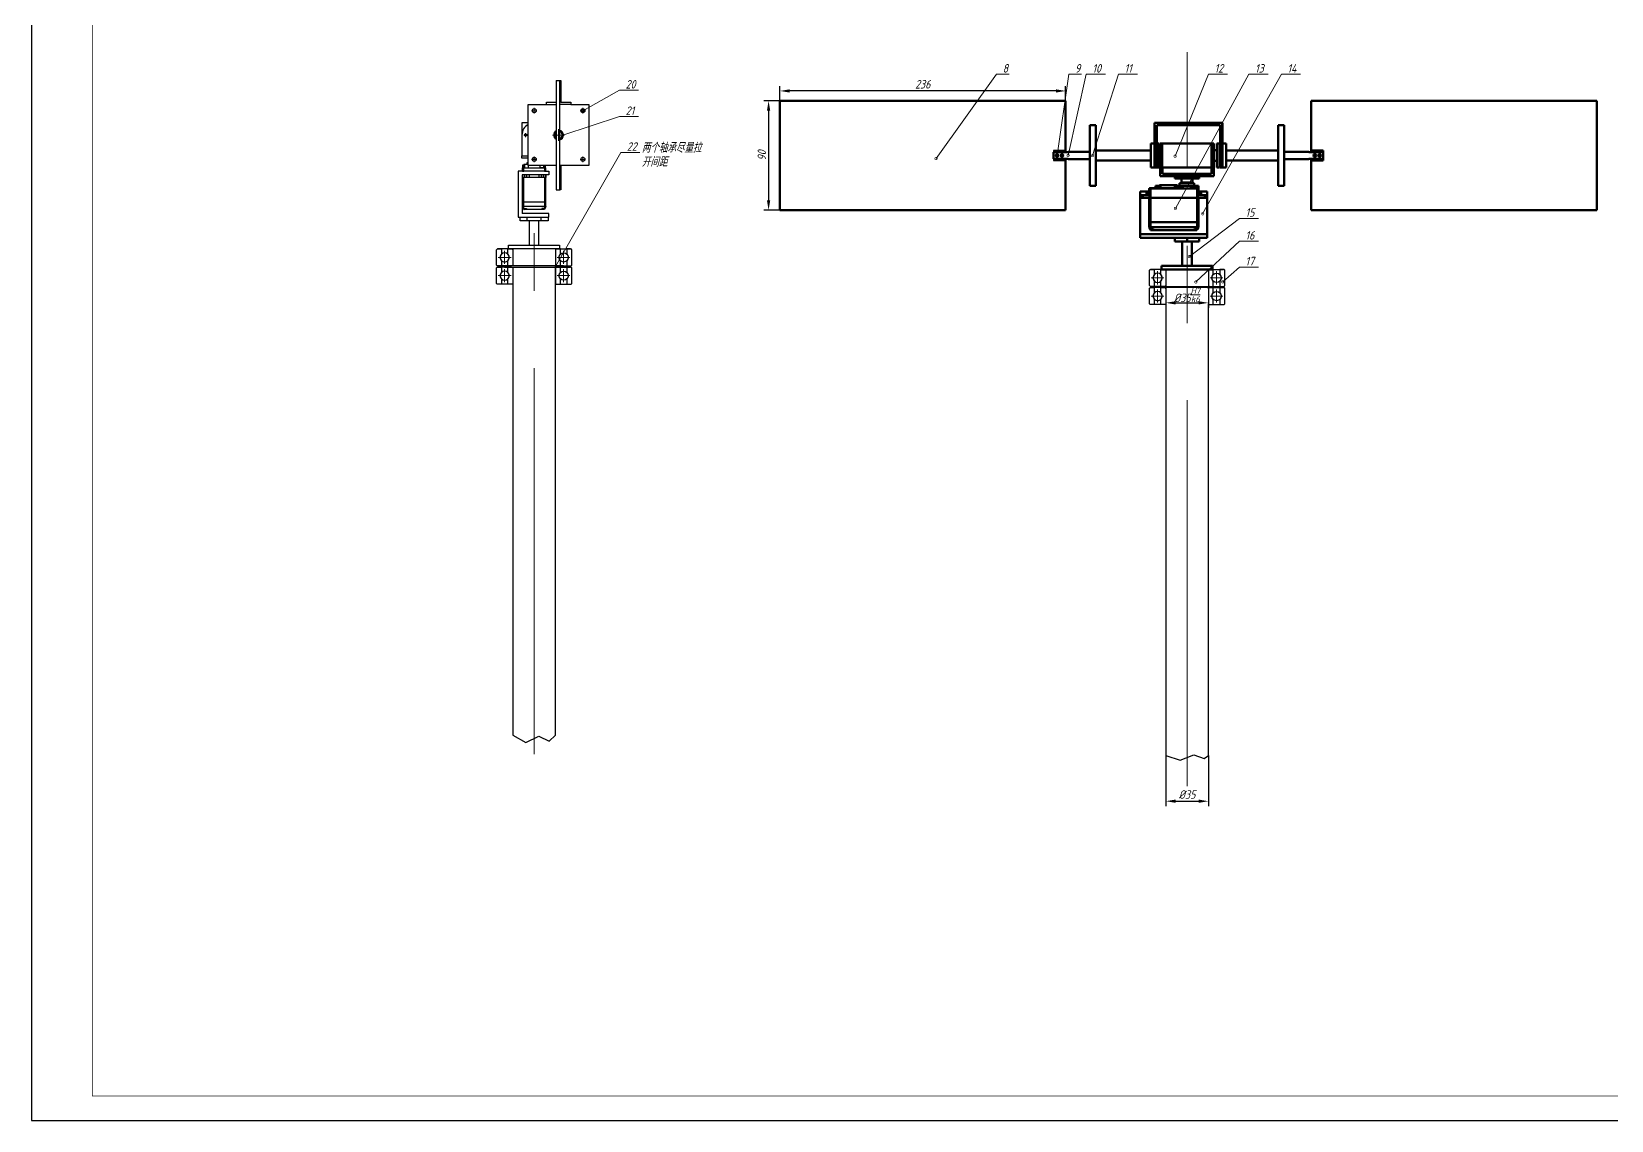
# Model space of a CAD drawing. Header units: millimetres. Extents: x 50 to 1239, y 50 to 891.
# Drawn here: x 50 to 700, y 50 to 498 of the extents above; entities that cross this region are included whole.
import ezdxf
from ezdxf import colors
from ezdxf.entities.mleader import LeaderData, LeaderLine
from ezdxf.math import Vec2, Vec3

# ---------------------------------------------------------------- set-up
doc = ezdxf.new("R2010")
doc.units = ezdxf.units.MM
doc.header["$LTSCALE"] = 5
doc.linetypes.add('CENTER', pattern=[50.8, 31.75, -6.35, 6.35, -6.35])
for name, color, linetype in [('bear1', 7, 'Continuous'), ('bear2', 7, 'CENTER'), ('scenter', 1, 'CENTER'), ('tf', 7, 'Continuous')]:
    doc.layers.add(name, color=color, linetype=linetype)
for name, color, linetype, lineweight in [('尺寸标注', 7, 'Continuous', 25), ('文字标注', 7, 'Continuous', 25), ('点画线', 1, 'CENTER', 25), ('粗实线', 7, 'Continuous', 50)]:
    doc.layers.add(name, color=color, linetype=linetype, lineweight=lineweight)
doc.styles.add('国标汉字3.5', font='gbeitc.shx', dxfattribs={"height": 3.5, "bigfont": 'gbcbig.shx'})
doc.dimstyles.new('国标尺寸', dxfattribs={"dimtxt": 3.5, "dimasz": 4, "dimexe": 2, "dimexo": 0, "dimgap": 1, "dimtad": 1, "dimtoh": 1, "dimdec": 0, "dimdsep": 46, "dimtxsty": '国标汉字3.5', "dimcen": 3.5, "dimaunit": 1, "dimadec": 0, "dimazin": 1, "dimtfac": 1, "dimtdec": 0, "dimtmove": 0, "dimatfit": 3, "dimfxl": 1, "dimarcsym": 2})

# ---------------------------------------------------------------- blocks, each defined once
blk = doc.blocks.new('tf')
at = {"layer": 'tf', "color": 0, "lineweight": 25}
blk.add_lwpolyline([(-594.5, -420.5), (594.5, -420.5), (594.5, 420.5), (-594.5, 420.5)], close=True, dxfattribs=at)
at = {"layer": 'tf', "color": 0, "lineweight": 25, "const_width": 0.3}
blk.add_lwpolyline([(-569.5, -410.5), (584.5, -410.5), (584.5, 410.5), (-569.5, 410.5)], close=True, dxfattribs=at)
blk = doc.blocks.new('*D27')
at = {"layer": 'Defpoints', "color": 0, "transparency": 16777216}
for p in [(357.81, 473.36), (357.81, 469.32), (475.31, 469.32)]:
    blk.add_point(p, dxfattribs=at)
at = {"layer": '尺寸标注', "color": 0, "lineweight": -2, "transparency": 16777216}
for p, q in [((357.81, 469.32), (357.81, 475.36)), ((475.31, 469.32), (475.31, 475.36)), ((471.31, 473.36), (361.81, 473.36))]:
    blk.add_line(p, q, dxfattribs=at)
at = {"layer": '尺寸标注', "color": 0, "transparency": 16777216}
for points in [[(361.81, 474.03), (361.81, 472.7), (357.81, 473.36)], [(471.31, 474.03), (471.31, 472.7), (475.31, 473.36)]]:
    blk.add_solid(points, dxfattribs=at)
at = {"layer": '尺寸标注', "color": 0, "lineweight": 15, "transparency": 16777216, "insert": (416.56, 476.11), "char_height": 3.5, "attachment_point": 5, "style": '国标汉字3.5'}
blk.add_mtext('236', dxfattribs=at)
blk = doc.blocks.new('*D28')
at = {"layer": 'Defpoints', "color": 0, "transparency": 16777216}
for p in [(357.81, 469.32), (353.13, 424.32), (357.81, 424.32)]:
    blk.add_point(p, dxfattribs=at)
at = {"layer": '尺寸标注', "color": 0, "lineweight": -2, "transparency": 16777216}
for p, q in [((357.81, 469.32), (351.13, 469.32)), ((353.13, 465.32), (353.13, 428.32)), ((357.81, 424.32), (351.13, 424.32))]:
    blk.add_line(p, q, dxfattribs=at)
at = {"layer": '尺寸标注', "color": 0, "transparency": 16777216}
for points in [[(352.47, 465.32), (353.8, 465.32), (353.13, 469.32)], [(352.47, 428.32), (353.8, 428.32), (353.13, 424.32)]]:
    blk.add_solid(points, dxfattribs=at)
at = {"layer": '尺寸标注', "color": 0, "lineweight": 15, "transparency": 16777216, "insert": (350.38, 446.82), "char_height": 3.5, "attachment_point": 5, "rotation": 90, "style": '国标汉字3.5'}
blk.add_mtext('90', dxfattribs=at)
blk = doc.blocks.new('*D31')
at = {"layer": 'Defpoints', "color": 0, "transparency": 16777216}
for p in [(516.52, 200), (534.02, 200), (534.02, 181.27)]:
    blk.add_point(p, dxfattribs=at)
at = {"layer": '尺寸标注', "color": 0, "lineweight": -2, "transparency": 16777216}
for p, q in [((516.52, 200), (516.52, 179.27)), ((534.02, 200), (534.02, 179.27)), ((520.52, 181.27), (530.02, 181.27))]:
    blk.add_line(p, q, dxfattribs=at)
at = {"layer": '尺寸标注', "color": 0, "transparency": 16777216}
for points in [[(520.52, 181.94), (520.52, 180.61), (516.52, 181.27)], [(530.02, 181.94), (530.02, 180.61), (534.02, 181.27)]]:
    blk.add_solid(points, dxfattribs=at)
at = {"layer": '尺寸标注', "color": 0, "lineweight": 15, "transparency": 16777216, "insert": (525.27, 184.02), "char_height": 3.5, "attachment_point": 5, "style": '国标汉字3.5'}
blk.add_mtext('%%c35', dxfattribs=at)
blk = doc.blocks.new('*D26')
at = {"layer": 'Defpoints', "color": 0, "transparency": 16777216}
for p in [(516.52, 393.52), (534.02, 393.52), (534.02, 386.23)]:
    blk.add_point(p, dxfattribs=at)
at = {"layer": '尺寸标注', "color": 0, "lineweight": -2, "transparency": 16777216}
for p, q in [((516.52, 393.52), (516.52, 384.23)), ((534.02, 393.52), (534.02, 384.23)), ((520.52, 386.23), (530.02, 386.23))]:
    blk.add_line(p, q, dxfattribs=at)
at = {"layer": '尺寸标注', "color": 0, "transparency": 16777216}
for points in [[(520.52, 386.89), (520.52, 385.56), (516.52, 386.23)], [(530.02, 386.89), (530.02, 385.56), (534.02, 386.23)]]:
    blk.add_solid(points, dxfattribs=at)
at = {"layer": '尺寸标注', "color": 0, "lineweight": 15, "transparency": 16777216, "insert": (525.27, 389.47), "char_height": 3.5, "attachment_point": 5, "style": '国标汉字3.5'}
blk.add_mtext('%%C35{\\H0.7x;\\SH7/k6;}', dxfattribs=at)
blk = doc.blocks.new('_DotSmall')
at = {"color": 0, "linetype": 'ByBlock', "lineweight": 15, "const_width": 0.5}
blk.add_lwpolyline([(-0.0625, 0, 1), (0.0625, 0, 1)], format="xyb", close=True, dxfattribs=at)

msp = doc.modelspace()

# ---------------------------------------------------------------- linework, layer by layer
at = {"layer": 'bear1', "lineweight": 30}
for points in [[(243.23, 408.4), (243.23, 406.24, 0.414214), (243.23, 403.57), (243.23, 401.4), (241.69, 401.4, -0.414214), (241.19, 401.9), (241.19, 407.9, -0.414214), (241.69, 408.4)], [(244.57, 403.01, 1), (244.57, 406.79, 1)], [(245.9, 401.4), (245.9, 403.57, 0.414214), (245.9, 406.24), (245.9, 408.4), (247.44, 408.4, -0.414214), (247.94, 407.9), (247.94, 401.9, -0.414214), (247.44, 401.4)], [(267.48, 401.4), (267.48, 403.57, -0.414214), (267.48, 406.24), (267.48, 408.4), (265.94, 408.4, 0.414214), (265.44, 407.9), (265.44, 401.9, 0.414214), (265.94, 401.4)], [(268.82, 403.01, -1), (268.82, 406.79, -1)], [(270.15, 408.4), (270.15, 406.24, -0.414214), (270.15, 403.57), (270.15, 401.4), (271.69, 401.4, 0.414214), (272.19, 401.9), (272.19, 407.9, 0.414214), (271.69, 408.4)], [(243.23, 400.9), (243.23, 398.74, 0.414214), (243.23, 396.07), (243.23, 393.9), (241.69, 393.9, -0.414214), (241.19, 394.4), (241.19, 400.4, -0.414214), (241.69, 400.9)], [(244.57, 395.51, 1), (244.57, 399.29, 1)], [(245.9, 393.9), (245.9, 396.07, 0.414214), (245.9, 398.74), (245.9, 400.9), (247.44, 400.9, -0.414214), (247.94, 400.4), (247.94, 394.4, -0.414214), (247.44, 393.9)], [(267.48, 393.9), (267.48, 396.07, -0.414214), (267.48, 398.74), (267.48, 400.9), (265.94, 400.9, 0.414214), (265.44, 400.4), (265.44, 394.4, 0.414214), (265.94, 393.9)], [(268.82, 395.51, -1), (268.82, 399.29, -1)], [(270.15, 400.9), (270.15, 398.74, -0.414214), (270.15, 396.07), (270.15, 393.9), (271.69, 393.9, 0.414214), (272.19, 394.4), (272.19, 400.4, 0.414214), (271.69, 400.9)], [(511.8, 400), (511.8, 397.83, 0.414214), (511.8, 395.16), (511.8, 393), (510.27, 393, -0.414214), (509.77, 393.5), (509.77, 399.5, -0.414214), (510.27, 400)], [(513.14, 394.61, 1), (513.14, 398.39, 1)], [(514.48, 393), (514.48, 395.16, 0.414214), (514.48, 397.83), (514.48, 400), (516.02, 400, -0.414214), (516.52, 399.5), (516.52, 393.5, -0.414214), (516.02, 393)], [(536.05, 393), (536.05, 395.16, -0.414214), (536.05, 397.83), (536.05, 400), (534.52, 400, 0.414214), (534.02, 399.5), (534.02, 393.5, 0.414214), (534.52, 393)], [(537.39, 394.61, -1), (537.39, 398.39, -1)], [(538.73, 400), (538.73, 397.83, -0.414214), (538.73, 395.16), (538.73, 393), (540.27, 393, 0.414214), (540.77, 393.5), (540.77, 399.5, 0.414214), (540.27, 400)], [(511.8, 392.5), (511.8, 390.33, 0.414214), (511.8, 387.66), (511.8, 385.5), (510.27, 385.5, -0.414214), (509.77, 386), (509.77, 392, -0.414214), (510.27, 392.5)], [(513.14, 387.11, 1), (513.14, 390.89, 1)], [(514.48, 385.5), (514.48, 387.66, 0.414214), (514.48, 390.33), (514.48, 392.5), (516.02, 392.5, -0.414214), (516.52, 392), (516.52, 386, -0.414214), (516.02, 385.5)], [(536.05, 385.5), (536.05, 387.66, -0.414214), (536.05, 390.33), (536.05, 392.5), (534.52, 392.5, 0.414214), (534.02, 392), (534.02, 386, 0.414214), (534.52, 385.5)], [(537.39, 387.11, -1), (537.39, 390.89, -1)], [(538.73, 392.5), (538.73, 390.33, -0.414214), (538.73, 387.66), (538.73, 385.5), (540.27, 385.5, 0.414214), (540.77, 386), (540.77, 392, 0.414214), (540.27, 392.5)]]:
    msp.add_lwpolyline(points, format="xyb", close=True, dxfattribs=at)
for points in [[(247.44, 408.4), (241.69, 408.4)], [(265.94, 408.4), (271.69, 408.4)], [(247.44, 401.4), (241.69, 401.4)], [(247.44, 400.9), (241.69, 400.9)], [(265.94, 401.4), (271.69, 401.4)], [(265.94, 400.9), (271.69, 400.9)], [(516.02, 400), (510.27, 400)], [(534.52, 400), (540.27, 400)], [(247.44, 393.9), (241.69, 393.9)], [(265.94, 393.9), (271.69, 393.9)], [(516.02, 393), (510.27, 393)], [(516.02, 392.5), (510.27, 392.5)], [(534.52, 393), (540.27, 393)], [(534.52, 392.5), (540.27, 392.5)], [(516.02, 385.5), (510.27, 385.5)], [(534.52, 385.5), (540.27, 385.5)]]:
    msp.add_lwpolyline(points, dxfattribs=at)
at = {"layer": 'bear2', "lineweight": 0}
for p, q in [((247.2, 404.9), (241.93, 404.9)), ((244.57, 402.21), (244.57, 407.6)), ((266.18, 404.9), (271.45, 404.9)), ((268.82, 402.21), (268.82, 407.6)), ((247.2, 397.4), (241.93, 397.4)), ((244.57, 394.71), (244.57, 400.1)), ((266.18, 397.4), (271.45, 397.4)), ((268.82, 394.71), (268.82, 400.1)), ((515.77, 396.5), (510.51, 396.5)), ((513.14, 393.8), (513.14, 399.19)), ((534.76, 396.5), (540.02, 396.5)), ((537.39, 393.8), (537.39, 399.19)), ((513.14, 386.3), (513.14, 391.69)), ((537.39, 386.3), (537.39, 391.69)), ((515.77, 389), (510.51, 389)), ((534.76, 389), (540.02, 389))]:
    msp.add_line(p, q, dxfattribs=at)
at = {"layer": '点画线', "color": 0, "lineweight": 15}
for p, q in [((525.27, 187.41), (525.27, 489.36)), ((256.69, 200.63), (256.69, 414.9))]:
    msp.add_line(p, q, dxfattribs=at)
at = {"layer": '点画线', "lineweight": 15}
for p, q in [((255.64, 465.23), (257.85, 465.23)), ((256.74, 466.37), (256.74, 464.08)), ((275.64, 465.23), (277.85, 465.23)), ((276.74, 466.37), (276.74, 464.08)), ((253.9, 455.23), (252.4, 455.23)), ((253.19, 456.03), (253.19, 454.37)), ((264.3, 455.23), (269.18, 455.23)), ((266.74, 452.84), (266.74, 457.68)), ((255.64, 445.23), (257.85, 445.23)), ((256.74, 446.37), (256.74, 444.08)), ((275.64, 445.23), (277.85, 445.23)), ((276.74, 446.37), (276.74, 444.08)), ((471.08, 446.82), (472.51, 446.82)), ((471.8, 447.49), (471.8, 446.13)), ((473.09, 446.82), (474.52, 446.82)), ((473.81, 447.49), (473.81, 446.13)), ((577.09, 446.82), (578.52, 446.82)), ((577.81, 447.49), (577.81, 446.13)), ((579.09, 446.82), (580.52, 446.82)), ((579.81, 447.49), (579.81, 446.13))]:
    msp.add_line(p, q, dxfattribs=at)
for start, end in [(124.8499, 235.1501), (286.60155, 73.39845)]:
    msp.add_arc((266.74, 455.23), 1.75, start, end, dxfattribs=at)
at = {"layer": '粗实线', "lineweight": 30}
for p, q in [((265.74, 477.73), (267.74, 477.73)), ((265.74, 477.73), (265.74, 432.73)), ((267.24, 468.73), (267.24, 477.73)), ((267.74, 477.73), (267.74, 468.73)), ((261.74, 467.73), (261.74, 468.73)), ((261.74, 468.73), (265.74, 468.73)), ((267.74, 468.73), (267.24, 468.73)), ((267.24, 432.73), (267.24, 468.73)), ((267.74, 468.73), (271.74, 468.73)), ((271.74, 468.73), (271.74, 467.73)), ((254.24, 442.73), (254.24, 467.73)), ((254.24, 467.73), (265.74, 467.73)), ((271.74, 467.73), (267.24, 467.73)), ((271.74, 467.73), (279.24, 467.73)), ((279.24, 467.73), (279.24, 442.73)), ((254.24, 460.23), (251.69, 460.23)), ((251.69, 460.23), (251.69, 446.73)), ((475.31, 448.83), (470.31, 448.83)), ((470.31, 448.83), (470.31, 448.23)), ((475.31, 448.23), (475.31, 448.83)), ((251.69, 446.73), (254.24, 446.73)), ((251.69, 445.73), (251.69, 446.73)), ((254.24, 445.73), (251.69, 445.73)), ((252.46, 442.8), (251.94, 442.8)), ((251.94, 442.8), (251.94, 441.7)), ((254.24, 443.05), (252.46, 443.05)), ((252.46, 443.05), (252.46, 441.8)), ((252.85, 441.8), (252.85, 443.05)), ((254.24, 443.8), (253.67, 443.8)), ((253.67, 443.8), (253.67, 443.05)), ((254.24, 444.18), (254.17, 444.18)), ((254.17, 444.18), (254.17, 443.8)), ((265.74, 442.73), (254.24, 442.73)), ((254.24, 442.73), (254.24, 441.8)), ((257.4, 445.73), (256.09, 445.73)), ((259.22, 441.8), (259.22, 442.73)), ((260.6, 442.73), (260.6, 441.8)), ((260.97, 442.73), (260.97, 441.8)), ((261.44, 441.7), (261.44, 442.73)), ((279.24, 442.73), (267.24, 442.73)), ((267.74, 442.73), (267.74, 432.73)), ((470.31, 445.41), (470.31, 444.81)), ((470.31, 444.81), (475.31, 444.81)), ((251.93, 440.4), (250.17, 440.4)), ((250.17, 440.4), (250.17, 421.4)), ((262.74, 438.9), (251.74, 438.9)), ((251.74, 438.9), (251.74, 422.9)), ((251.94, 441.7), (251.93, 441.7)), ((251.93, 441.7), (251.93, 440.4)), ((251.93, 440.4), (252.48, 440.4)), ((251.93, 425.8), (251.93, 438.9)), ((252.11, 437.8), (251.93, 437.8)), ((251.94, 441.7), (252.63, 441.7)), ((251.98, 440.4), (251.98, 441.7)), ((251.98, 438.9), (251.98, 425.8)), ((252.46, 441.8), (252.1, 441.8)), ((252.1, 441.8), (252.1, 441.7)), ((252.11, 437.8), (252.11, 438.9)), ((252.87, 437.8), (252.11, 437.8)), ((252.13, 441.8), (252.13, 441.7)), ((252.46, 441.8), (252.85, 441.8)), ((252.48, 440.4), (252.48, 441.7)), ((260.98, 440.4), (252.48, 440.4)), ((252.48, 424.73), (252.48, 437.8)), ((252.63, 441.7), (252.63, 441.8)), ((252.63, 441.7), (260.83, 441.7)), ((252.85, 441.8), (259.22, 441.8)), ((252.87, 437.8), (252.87, 438.9)), ((253.74, 437.8), (252.87, 437.8)), ((253.74, 437.8), (253.74, 438.9)), ((254.74, 437.8), (253.74, 437.8)), ((254.74, 437.8), (254.74, 438.9)), ((258.74, 437.8), (254.74, 437.8)), ((258.74, 437.8), (258.74, 438.9)), ((259.74, 437.8), (258.74, 437.8)), ((260.83, 441.8), (259.22, 441.8)), ((259.74, 437.8), (259.74, 438.9)), ((260.62, 437.8), (259.74, 437.8)), ((260.62, 437.8), (260.62, 438.9)), ((261.36, 437.8), (260.62, 437.8)), ((260.83, 441.7), (260.83, 441.8)), ((260.83, 441.8), (261.33, 441.8)), ((261.33, 441.7), (260.83, 441.7)), ((260.98, 441.7), (260.98, 440.4)), ((260.98, 440.4), (261.48, 440.4)), ((260.98, 437.8), (260.98, 424.73)), ((261.33, 441.8), (261.33, 441.7)), ((261.48, 441.7), (261.33, 441.7)), ((261.36, 437.8), (261.36, 438.9)), ((261.48, 437.8), (261.36, 437.8)), ((261.48, 440.4), (261.48, 441.7)), ((261.48, 440.4), (262.74, 440.4)), ((261.48, 438.9), (261.48, 437.8)), ((261.48, 425.8), (261.48, 437.8)), ((262.74, 440.4), (262.74, 438.9)), ((265.74, 432.73), (267.24, 432.73)), ((267.74, 432.73), (267.24, 432.73)), ((262.74, 422.9), (251.74, 422.9)), ((251.93, 427.8), (261.48, 427.8)), ((251.98, 425.8), (251.93, 425.8)), ((251.93, 425.8), (252.28, 425.05)), ((252.33, 425.05), (251.98, 425.8)), ((261.48, 425.8), (251.98, 425.8)), ((252.28, 425.05), (252.28, 425.05)), ((252.28, 425.05), (252.52, 424.55)), ((252.48, 424.73), (252.33, 425.05)), ((252.33, 425.05), (252.33, 425.05)), ((252.33, 425.05), (253.61, 425.05)), ((252.56, 424.55), (252.48, 424.73)), ((252.52, 424.55), (252.56, 424.55)), ((260.9, 424.55), (252.56, 424.55)), ((253.61, 425.05), (253.61, 424.55)), ((261.13, 425.05), (259.86, 425.05)), ((259.86, 425.05), (259.86, 424.55)), ((261.48, 425.8), (260.9, 424.55)), ((262.74, 421.4), (262.74, 422.9)), ((250.17, 421.4), (262.74, 421.4)), ((250.92, 419.9), (250.92, 421.4)), ((253.81, 419.9), (250.92, 419.9)), ((253.81, 419.9), (253.81, 421.4)), ((259.58, 419.9), (253.81, 419.9)), ((254.69, 419.9), (254.69, 409.9)), ((258.69, 409.9), (258.69, 419.9)), ((259.58, 419.9), (259.58, 421.4)), ((262.47, 419.9), (259.58, 419.9)), ((262.47, 421.4), (262.47, 419.9)), ((246.19, 408.4), (246.19, 409.9)), ((246.19, 409.9), (267.19, 409.9)), ((267.19, 409.9), (267.19, 408.4)), ((267.19, 408.4), (246.19, 408.4)), ((247.94, 408.4), (247.94, 401.4)), ((265.44, 408.4), (265.44, 401.4)), ((244.57, 401.4), (244.57, 400.9)), ((268.82, 401.4), (244.57, 401.4)), ((244.57, 400.9), (268.82, 400.9)), ((247.94, 400.9), (247.94, 208.4)), ((265.44, 208.4), (265.44, 400.9)), ((268.82, 400.9), (268.82, 401.4)), ((516.52, 399.5), (516.52, 400)), ((534.02, 399.5), (534.02, 400)), ((513.14, 393), (513.14, 392.5)), ((537.39, 392.5), (513.14, 392.5)), ((516.02, 393), (537.39, 393)), ((516.52, 393.5), (516.52, 393)), ((516.52, 392), (516.52, 392.5)), ((534.02, 393.5), (534.02, 393)), ((534.02, 392), (534.02, 392.5)), ((537.39, 393), (537.39, 392.5)), ((516.52, 386), (516.52, 200)), ((534.02, 200), (534.02, 386))]:
    msp.add_line(p, q, dxfattribs=at)
at = {"layer": '粗实线'}
for p, q in [((357.81, 469.32), (357.81, 424.32)), ((475.31, 469.32), (357.81, 469.32)), ((475.31, 448.23), (475.31, 469.32)), ((576.31, 448.23), (576.31, 469.32)), ((576.31, 469.32), (693.81, 469.32)), ((693.81, 469.32), (693.81, 424.32)), ((485.27, 448.32), (485.27, 459.32)), ((485.27, 459.32), (487.77, 459.32)), ((487.77, 459.32), (487.77, 434.32)), ((511.81, 451.82), (511.81, 460.32)), ((511.81, 460.32), (539.81, 460.32)), ((538.81, 459.32), (512.81, 459.32)), ((512.81, 459.32), (512.81, 441.82)), ((538.81, 441.82), (538.81, 459.32)), ((539.81, 460.32), (539.81, 441.82)), ((562.77, 448.82), (562.77, 459.32)), ((562.77, 459.32), (565.27, 459.32)), ((565.27, 459.32), (565.27, 434.32)), ((487.81, 448.82), (510.31, 448.82)), ((510.31, 448.82), (510.31, 451.82)), ((510.31, 451.82), (511.81, 451.82)), ((510.31, 441.82), (510.31, 448.82)), ((511.81, 441.82), (511.81, 451.82)), ((512.81, 451.82), (513.81, 451.82)), ((513.81, 451.82), (513.81, 449.07)), ((513.81, 449.07), (514.06, 449.07)), ((513.81, 449.07), (513.81, 444.57)), ((514.06, 449.07), (514.06, 449.82)), ((514.06, 449.82), (514.21, 449.82)), ((514.06, 443.82), (514.06, 449.07)), ((514.21, 449.82), (514.21, 451.82)), ((514.21, 451.82), (536.31, 451.82)), ((514.21, 449.82), (515.06, 449.82)), ((515.06, 449.82), (515.06, 451.82)), ((515.06, 449.82), (515.06, 443.82)), ((535.31, 451.82), (535.31, 449.82)), ((535.31, 449.82), (536.31, 449.82)), ((535.31, 449.82), (535.31, 441.82)), ((536.31, 451.82), (536.31, 449.07)), ((536.31, 449.82), (536.31, 444.57)), ((536.31, 449.07), (537.56, 449.07)), ((537.56, 449.07), (537.56, 451.82)), ((537.56, 451.82), (538.56, 451.82)), ((537.56, 449.07), (537.56, 444.57)), ((538.56, 451.82), (538.56, 441.82)), ((541.31, 451.82), (539.81, 451.82)), ((541.31, 441.82), (541.31, 451.82)), ((541.31, 448.82), (562.77, 448.82)), ((562.77, 448.82), (562.77, 444.82)), ((581.31, 448.82), (576.31, 448.82)), ((576.31, 448.82), (576.31, 448.23)), ((581.31, 448.23), (581.31, 448.82)), ((470.31, 445.41), (470.31, 448.23)), ((470.31, 448.23), (475.31, 448.23)), ((475.31, 445.41), (470.31, 445.41)), ((475.31, 448.23), (476.31, 448.23)), ((475.31, 424.32), (475.31, 445.41)), ((476.31, 445.41), (475.31, 445.41)), ((476.31, 448.23), (476.31, 448.32)), ((476.31, 448.32), (485.27, 448.32)), ((476.31, 445.32), (476.31, 445.41)), ((485.27, 445.32), (476.31, 445.32)), ((485.27, 448.32), (485.27, 445.32)), ((485.27, 434.32), (485.27, 445.32)), ((510.31, 444.82), (487.81, 444.82)), ((513.81, 444.57), (514.06, 444.57)), ((513.81, 444.57), (513.81, 441.82)), ((515.06, 443.82), (514.06, 443.82)), ((514.21, 443.82), (514.21, 438.32)), ((515.06, 441.82), (515.06, 443.82)), ((536.31, 443.82), (535.31, 443.82)), ((537.56, 444.57), (536.31, 444.57)), ((536.31, 444.57), (536.31, 443.82)), ((536.31, 438.32), (536.31, 443.82)), ((537.56, 441.82), (537.56, 444.57)), ((562.77, 444.82), (541.31, 444.82)), ((562.77, 434.32), (562.77, 444.82)), ((565.27, 448.32), (575.31, 448.32)), ((575.31, 445.32), (565.27, 445.32)), ((575.31, 448.32), (575.31, 448.23)), ((575.31, 448.23), (581.31, 448.23)), ((581.31, 445.41), (575.31, 445.41)), ((575.31, 445.41), (575.31, 445.32)), ((576.31, 445.41), (576.31, 444.82)), ((576.31, 424.32), (576.31, 444.82)), ((576.31, 444.82), (581.31, 444.82)), ((581.31, 448.23), (581.31, 445.41)), ((581.31, 444.82), (581.31, 445.41)), ((511.81, 441.82), (510.31, 441.82)), ((512.81, 441.82), (511.81, 441.82)), ((513.81, 441.82), (512.81, 441.82)), ((514.21, 438.32), (536.31, 438.32)), ((535.31, 441.82), (515.06, 441.82)), ((515.21, 439.32), (515.21, 441.82)), ((535.31, 439.32), (515.21, 439.32)), ((520.26, 438.32), (520.26, 437.32)), ((520.26, 437.32), (530.26, 437.32)), ((522.63, 435.4), (522.13, 435.4)), ((522.13, 435.4), (522.13, 434.4)), ((523.01, 435.77), (522.63, 435.77)), ((522.63, 435.77), (522.63, 435.4)), ((527.68, 435.4), (522.63, 435.4)), ((523.01, 437.32), (523.01, 435.77)), ((523.01, 435.77), (527.51, 435.77)), ((527.51, 435.77), (527.51, 437.32)), ((527.68, 435.77), (527.51, 435.77)), ((527.68, 435.4), (527.68, 435.77)), ((528.18, 435.4), (527.68, 435.4)), ((528.18, 434.4), (528.18, 435.4)), ((530.26, 437.32), (530.26, 438.32)), ((535.31, 441.82), (535.31, 439.32)), ((538.56, 441.82), (537.56, 441.82)), ((539.81, 441.82), (538.81, 441.82)), ((539.81, 441.82), (541.31, 441.82)), ((487.77, 434.32), (485.27, 434.32)), ((508.55, 432), (506.01, 432)), ((506.01, 432), (506.02, 414.5)), ((508.55, 430.5), (506.01, 430.5)), ((506.27, 429.4), (506.27, 430.5)), ((509.84, 429.4), (506.27, 429.4)), ((506.29, 430.5), (506.29, 429.4)), ((507.04, 429.4), (507.04, 430.5)), ((509.65, 432), (508.55, 432)), ((508.55, 432), (508.55, 430.93)), ((508.55, 430.93), (509.65, 431.14)), ((508.55, 430.5), (508.55, 430.93)), ((509.65, 430.5), (508.55, 430.5)), ((509.8, 433.3), (509.65, 433.3)), ((509.65, 433.3), (509.65, 430.5)), ((509.65, 430.5), (509.84, 430.5)), ((509.67, 429.4), (509.67, 417.4)), ((512.31, 433.4), (509.8, 433.4)), ((509.8, 433.4), (509.8, 433.3)), ((509.8, 433.3), (510.32, 433.3)), ((509.84, 430.5), (509.84, 429.4)), ((509.84, 429.4), (533.29, 429.4)), ((510.17, 433.3), (510.17, 416.32)), ((510.32, 433.3), (510.32, 433.4)), ((510.32, 433.3), (523.98, 433.3)), ((513.9, 434.4), (512.31, 434.4)), ((512.31, 434.4), (512.31, 433.4)), ((512.31, 433.4), (513.91, 433.4)), ((514.29, 434.65), (513.9, 434.65)), ((513.9, 434.65), (513.9, 434.4)), ((513.9, 434.4), (513.91, 434.4)), ((513.91, 434.4), (513.91, 433.4)), ((513.91, 433.4), (514.29, 433.4)), ((519.79, 434.65), (514.29, 434.65)), ((514.29, 434.65), (514.29, 433.4)), ((514.29, 433.4), (523.05, 433.4)), ((521.16, 434.65), (519.79, 434.65)), ((519.79, 434.65), (519.79, 434.4)), ((519.79, 434.4), (521.16, 434.4)), ((520.17, 434.65), (520.17, 434.4)), ((521.16, 434.4), (521.16, 434.65)), ((522.13, 434.4), (521.16, 434.4)), ((522.13, 434.4), (528.18, 434.4)), ((523.05, 433.4), (523.05, 434.4)), ((523.98, 433.4), (523.05, 433.4)), ((523.98, 433.3), (523.98, 433.4)), ((523.98, 433.3), (526.35, 433.3)), ((526.35, 433.3), (526.35, 433.4)), ((526.35, 433.4), (529.27, 433.4)), ((529.27, 433.3), (526.35, 433.3)), ((529.91, 434.4), (528.18, 434.4)), ((529.27, 433.4), (529.27, 433.3)), ((529.27, 433.4), (529.77, 433.4)), ((529.77, 433.3), (529.27, 433.3)), ((529.42, 429.4), (529.42, 433.3)), ((529.75, 429.4), (529.42, 429.4)), ((529.42, 419.4), (529.42, 429.4)), ((533.55, 430.5), (529.75, 430.5)), ((529.75, 430.5), (529.75, 429.4)), ((529.77, 433.4), (529.77, 433.3)), ((529.77, 433.3), (529.91, 433.3)), ((529.91, 433.3), (529.91, 434.4)), ((529.91, 433.3), (529.92, 433.3)), ((529.92, 433.3), (529.92, 432)), ((529.92, 432), (533.55, 432)), ((529.92, 432), (529.92, 430.5)), ((529.92, 431.14), (531.02, 430.93)), ((529.92, 429.4), (529.92, 419.4)), ((531.02, 432), (531.02, 430.5)), ((532.54, 430.5), (532.54, 429.4)), ((533.29, 429.4), (533.29, 430.5)), ((533.52, 430.5), (533.52, 413)), ((533.55, 432), (533.55, 430.5)), ((565.27, 434.32), (562.77, 434.32)), ((357.81, 424.32), (475.31, 424.32)), ((693.81, 424.32), (576.31, 424.32)), ((509.67, 419.4), (529.42, 419.4)), ((509.67, 417.4), (510.02, 416.65)), ((529.42, 417.4), (509.67, 417.4)), ((510.02, 416.65), (510.02, 416.65)), ((510.02, 416.65), (510.25, 416.15)), ((510.17, 416.65), (510.02, 416.65)), ((510.17, 416.32), (510.17, 416.65)), ((510.17, 416.65), (511.29, 416.65)), ((510.17, 416.32), (510.25, 416.15)), ((511.29, 416.15), (510.25, 416.15)), ((511.29, 416.65), (511.29, 416.15)), ((528.3, 416.15), (511.29, 416.15)), ((529.42, 416.65), (528.29, 416.65)), ((528.29, 416.65), (528.3, 416.15)), ((528.3, 416.15), (529.33, 416.15)), ((529.33, 416.15), (529.42, 416.32)), ((529.92, 419.4), (529.42, 419.4)), ((529.42, 419.4), (529.42, 417.4)), ((529.42, 417.4), (529.92, 417.4)), ((529.42, 416.65), (529.42, 417.4)), ((529.57, 416.65), (529.42, 416.32)), ((529.42, 416.32), (529.42, 416.65)), ((529.42, 416.65), (529.42, 416.65)), ((529.57, 416.65), (529.42, 416.65)), ((529.92, 417.4), (529.57, 416.65)), ((529.57, 416.65), (529.57, 416.65)), ((529.92, 417.4), (529.92, 419.4)), ((506.01, 413), (506.02, 414.5)), ((533.52, 413), (506.01, 413)), ((506.02, 414.5), (533.52, 414.5)), ((520.27, 413), (520.27, 411.5)), ((520.27, 411.5), (525.27, 411.5)), ((523.27, 401.5), (523.27, 411.5)), ((525.27, 411.5), (525.27, 413)), ((525.27, 411.5), (530.27, 411.5)), ((527.27, 411.5), (527.27, 401.5)), ((530.27, 411.5), (530.27, 413)), ((514.77, 400), (514.77, 401.5)), ((514.77, 401.5), (523.27, 401.5)), ((535.77, 400), (514.77, 400)), ((527.27, 401.5), (523.27, 401.5)), ((527.27, 401.5), (535.77, 401.5)), ((535.77, 401.5), (535.77, 400))]:
    msp.add_line(p, q, dxfattribs=at)
at = {"layer": '粗实线', "lineweight": 30}
for points in [[(247.94, 208.4), (253.28, 205.44), (258.65, 208.07), (262.93, 205.99), (265.44, 208.4)], [(516.52, 200), (522.47, 198.13), (528.1, 200.34), (532.23, 198.84), (534.02, 200)]]:
    msp.add_lwpolyline(points, dxfattribs=at)
for centre, radius in [((256.74, 465.23), 0.825), ((276.74, 465.23), 0.825), ((253.18, 455.23), 0.5), ((256.74, 445.23), 0.825), ((276.74, 445.23), 0.825)]:
    msp.add_circle(centre, radius, dxfattribs=at)
at = {"layer": '粗实线'}
for centre in [(471.81, 446.82), (473.81, 446.82), (577.81, 446.82), (579.81, 446.82)]:
    msp.add_circle(centre, 0.5, dxfattribs=at)
at = {"layer": '粗实线', "lineweight": 30}
for centre, radius, start, end in [((256.69, 455.23), 5, 119.34058, 180), ((266.74, 455.23), 2, 120, 240), ((266.74, 455.23), 1.5, 131.81031, 228.18969), ((266.74, 455.23), 2, 284.47751, 75.52249), ((266.74, 455.23), 1.5, 289.47122, 70.52878)]:
    msp.add_arc(centre, radius, start, end, dxfattribs=at)

# ---------------------------------------------------------------- block references
at = {"layer": '文字标注'}
msp.add_blockref('tf', (644.5, 470.5), dxfattribs=at)

# ---------------------------------------------------------------- texts
at = {"layer": 'scenter', "ltscale": 0.1, "insert": (300.97, 451.56), "char_height": 3.5, "attachment_point": 1, "style": '国标汉字3.5'}
msp.add_mtext_dynamic_manual_height_columns('两个轴承尽量拉开间距', width=27.7425, gutter_width=17.5, heights=[0], dxfattribs=at)

# ---------------------------------------------------------------- dimensions: what is measured, and where the dimension line sits
at = {"layer": '尺寸标注', "lineweight": 15}
dim = msp.add_linear_dim(base=(357.81, 473.36), p1=(475.31, 469.32), p2=(357.81, 469.32), text='236', dimstyle='国标尺寸', dxfattribs=at)
dim.commit()
dim.dimension.update_dxf_attribs({"geometry": '*D27', "text_midpoint": (416.56, 476.11)})
for base, p1, p2, angle, text, picture, middle in [((353.13, 424.32), (357.81, 469.32), (357.81, 424.32), 90, '90', '*D28', (350.38, 446.82)), ((534.02, 181.27), (516.52, 200), (534.02, 200), 0, '%%c35', '*D31', (525.27, 184.02))]:
    dim = msp.add_linear_dim(base=base, p1=p1, p2=p2, angle=angle, text=text, dimstyle='国标尺寸', dxfattribs=at)
    dim.commit()
    dim.dimension.update_dxf_attribs({"geometry": picture, "text_midpoint": middle})
dim = msp.add_linear_dim(base=(534.02, 386.23), p1=(516.52, 393.52), p2=(534.02, 393.52), text='%%C35{\\H0.7x;\\SH7/k6;}', dimstyle='国标尺寸', dxfattribs=at)
dim.commit()
dim.dimension.update_dxf_attribs({"geometry": '*D26', "text_midpoint": (525.27, 386.23), "dimtype": 160})

# ---------------------------------------------------------------- leaders
ml = msp.add_multileader_mtext('Standard', dxfattribs=at)
ml.set_content('8', color=256, style='国标汉字3.5')
ml.set_leader_properties(lineweight=15)
ml.set_arrow_properties(name='DOTSMALL')
ml.build(insert=Vec2(0, 0))
ml.multileader.update_dxf_attribs({"text_left_attachment_type": 6, "dogleg_length": 0.5, "arrow_head_size": 2})
ctx = ml.context
ctx.base_point, ctx.char_height, ctx.arrow_head_size, ctx.plane_origin = Vec3(447.41, 480.21), 3.5, 2, Vec3(429.91, 453.49)
ctx.left_attachment = 6
notes = []
notes.append((ctx, [(0, (1, 1, 0), (446.91, 480.21), (1, 0), 0.5, [(0, [(422, 445.56)], 0, [])])]))
ctx.mtext.insert, ctx.mtext.flow_direction = Vec3(449.41, 484.41), 5
ml = msp.add_multileader_mtext('Standard', dxfattribs=at)
ml.set_content('9', color=256, style='国标汉字3.5')
ml.set_leader_properties(lineweight=15)
ml.set_arrow_properties(name='DOTSMALL')
ml.build(insert=Vec2(0, 0))
ml.multileader.update_dxf_attribs({"text_left_attachment_type": 6, "dogleg_length": 0.5, "arrow_head_size": 2})
ctx = ml.context
ctx.base_point, ctx.char_height, ctx.arrow_head_size, ctx.plane_origin = Vec3(477.17, 480.21), 3.5, 2, Vec3(471.8, 446.82)
ctx.left_attachment = 6
notes.append((ctx, [(0, (1, 1, 0), (476.67, 480.21), (1, 0), 0.5, [(0, [(471.8, 446.82)], 0, [])])]))
ctx.mtext.insert, ctx.mtext.flow_direction = Vec3(479.17, 484.41), 5
ml = msp.add_multileader_mtext('Standard', dxfattribs=at)
ml.set_content('10', color=256, style='国标汉字3.5')
ml.set_leader_properties(lineweight=15)
ml.set_arrow_properties(name='DOTSMALL')
ml.build(insert=Vec2(0, 0))
ml.multileader.update_dxf_attribs({"text_left_attachment_type": 6, "dogleg_length": 0.5, "arrow_head_size": 2})
ctx = ml.context
ctx.base_point, ctx.char_height, ctx.arrow_head_size, ctx.plane_origin = Vec3(484.32, 480.21), 3.5, 2, Vec3(476.31, 446.83)
ctx.left_attachment = 6
notes.append((ctx, [(0, (1, 1, 0), (483.82, 480.21), (1, 0), 0.5, [(0, [(476.31, 446.83)], 0, [])])]))
ctx.mtext.insert, ctx.mtext.flow_direction = Vec3(486.32, 484.41), 5
ml = msp.add_multileader_mtext('Standard', dxfattribs=at)
ml.set_content('11', color=256, style='国标汉字3.5')
ml.set_leader_properties(lineweight=15)
ml.set_arrow_properties(name='DOTSMALL')
ml.build(insert=Vec2(0, 0))
ml.multileader.update_dxf_attribs({"text_left_attachment_type": 6, "dogleg_length": 0.5, "arrow_head_size": 2})
ctx = ml.context
ctx.base_point, ctx.char_height, ctx.arrow_head_size, ctx.plane_origin = Vec3(497.53, 480.21), 3.5, 2, Vec3(486.4, 446.77)
ctx.left_attachment = 6
notes.append((ctx, [(0, (1, 1, 0), (497.03, 480.21), (1, 0), 0.5, [(0, [(486.4, 446.77)], 0, [])])]))
ctx.mtext.insert, ctx.mtext.flow_direction = Vec3(499.53, 484.41), 5
ml = msp.add_multileader_mtext('Standard', dxfattribs=at)
ml.set_content('12', color=256, style='国标汉字3.5')
ml.set_leader_properties(lineweight=15)
ml.set_arrow_properties(name='DOTSMALL')
ml.build(insert=Vec2(0, 0))
ml.multileader.update_dxf_attribs({"text_left_attachment_type": 6, "dogleg_length": 0.5, "arrow_head_size": 2})
ctx = ml.context
ctx.base_point, ctx.char_height, ctx.arrow_head_size, ctx.plane_origin = Vec3(534.56, 480.21), 3.5, 2, Vec3(520.32, 446.53)
ctx.left_attachment = 6
notes.append((ctx, [(0, (1, 1, 0), (534.06, 480.21), (1, 0), 0.5, [(0, [(520.32, 446.53)], 0, [])])]))
ctx.mtext.insert, ctx.mtext.flow_direction = Vec3(536.56, 484.41), 5
ml = msp.add_multileader_mtext('Standard', dxfattribs=at)
ml.set_content('13', color=256, style='国标汉字3.5')
ml.set_leader_properties(lineweight=15)
ml.set_arrow_properties(name='DOTSMALL')
ml.build(insert=Vec2(0, 0))
ml.multileader.update_dxf_attribs({"text_left_attachment_type": 6, "dogleg_length": 0.5, "arrow_head_size": 2})
ctx = ml.context
ctx.base_point, ctx.char_height, ctx.arrow_head_size, ctx.plane_origin = Vec3(551.22, 480.21), 3.5, 2, Vec3(520.47, 425.08)
ctx.left_attachment = 6
notes.append((ctx, [(0, (1, 1, 0), (550.72, 480.21), (1, 0), 0.5, [(0, [(520.47, 425.08)], 0, [])])]))
ctx.mtext.insert, ctx.mtext.flow_direction = Vec3(553.22, 484.41), 5
ml = msp.add_multileader_mtext('Standard', dxfattribs=at)
ml.set_content('14', color=256, style='国标汉字3.5')
ml.set_leader_properties(lineweight=15)
ml.set_arrow_properties(name='DOTSMALL')
ml.build(insert=Vec2(0, 0))
ml.multileader.update_dxf_attribs({"text_left_attachment_type": 6, "dogleg_length": 0.5, "arrow_head_size": 2})
ctx = ml.context
ctx.base_point, ctx.char_height, ctx.arrow_head_size, ctx.plane_origin = Vec3(564.55, 480.21), 3.5, 2, Vec3(531.68, 422.84)
ctx.left_attachment = 6
notes.append((ctx, [(0, (1, 1, 0), (564.05, 480.21), (1, 0), 0.5, [(0, [(531.68, 422.84)], 0, [])])]))
ctx.mtext.insert, ctx.mtext.flow_direction = Vec3(566.55, 484.41), 5
ml = msp.add_multileader_mtext('Standard', dxfattribs=at)
ml.set_content('20', color=256, style='国标汉字3.5')
ml.set_leader_properties(lineweight=15)
ml.set_arrow_properties(name='DOTSMALL')
ml.build(insert=Vec2(0, 0))
ml.multileader.update_dxf_attribs({"text_left_attachment_type": 6, "dogleg_length": 0.5, "arrow_head_size": 2})
ctx = ml.context
ctx.base_point, ctx.char_height, ctx.arrow_head_size, ctx.plane_origin = Vec3(292.33, 473.64), 3.5, 2, Vec3(276.74, 465.23)
ctx.left_attachment = 6
notes.append((ctx, [(0, (1, 1, 0), (291.83, 473.64), (1, 0), 0.5, [(0, [(276.74, 465.23)], 0, [])])]))
ctx.mtext.insert, ctx.mtext.flow_direction = Vec3(294.33, 477.84), 5
ml = msp.add_multileader_mtext('Standard', dxfattribs=at)
ml.set_content('21', color=256, style='国标汉字3.5')
ml.set_leader_properties(lineweight=15)
ml.set_arrow_properties(name='DOTSMALL')
ml.build(insert=Vec2(0, 0))
ml.multileader.update_dxf_attribs({"text_left_attachment_type": 6, "dogleg_length": 0.5, "arrow_head_size": 2})
ctx = ml.context
ctx.base_point, ctx.char_height, ctx.arrow_head_size, ctx.plane_origin = Vec3(292.33, 462.79), 3.5, 2, Vec3(268.49, 455.23)
ctx.left_attachment = 6
notes.append((ctx, [(0, (1, 1, 0), (291.83, 462.79), (1, 0), 0.5, [(0, [(268.49, 455.23)], 0, [])])]))
ctx.mtext.insert, ctx.mtext.flow_direction = Vec3(294.33, 466.99), 5
at = {"layer": '尺寸标注', "color": 1, "lineweight": 15}
ml = msp.add_multileader_mtext('Standard', dxfattribs=at)
ml.set_content('22', color=1, style='国标汉字3.5')
ml.set_leader_properties(lineweight=15)
ml.set_arrow_properties(name='DOTSMALL')
ml.build(insert=Vec2(0, 0))
ml.multileader.update_dxf_attribs({"text_left_attachment_type": 6, "dogleg_length": 0.5, "arrow_head_size": 2})
ctx = ml.context
ctx.base_point, ctx.char_height, ctx.arrow_head_size, ctx.plane_origin = Vec3(292.83, 448.04), 3.5, 2, Vec3(265.44, 401.15)
ctx.left_attachment = 6
notes.append((ctx, [(0, (1, 1, 0), (292.33, 448.04), (1, 0), 0.5, [(0, [(265.44, 401.15)], 0, [])])]))
ctx.mtext.insert, ctx.mtext.flow_direction = Vec3(294.83, 452.24), 5
at = {"layer": '尺寸标注', "lineweight": 15}
ml = msp.add_multileader_mtext('Standard', dxfattribs=at)
ml.set_content('15', color=256, style='国标汉字3.5')
ml.set_leader_properties(lineweight=15)
ml.set_arrow_properties(name='DOTSMALL')
ml.build(insert=Vec2(0, 0))
ml.multileader.update_dxf_attribs({"text_left_attachment_type": 6, "dogleg_length": 0.5, "arrow_head_size": 2})
ctx = ml.context
ctx.base_point, ctx.char_height, ctx.arrow_head_size, ctx.plane_origin = Vec3(547.28, 420.92), 3.5, 2, Vec3(526.22, 405.31)
ctx.left_attachment = 6
notes.append((ctx, [(0, (1, 1, 0), (546.78, 420.92), (1, 0), 0.5, [(0, [(526.22, 405.31)], 0, [])])]))
ctx.mtext.insert, ctx.mtext.flow_direction = Vec3(549.28, 425.12), 5
ml = msp.add_multileader_mtext('Standard', dxfattribs=at)
ml.set_content('16', color=256, style='国标汉字3.5')
ml.set_leader_properties(lineweight=15)
ml.set_arrow_properties(name='DOTSMALL')
ml.build(insert=Vec2(0, 0))
ml.multileader.update_dxf_attribs({"text_left_attachment_type": 6, "dogleg_length": 0.5, "arrow_head_size": 2})
ctx = ml.context
ctx.base_point, ctx.char_height, ctx.arrow_head_size, ctx.plane_origin = Vec3(547.28, 411.54), 3.5, 2, Vec3(528.89, 394.8)
ctx.left_attachment = 6
notes.append((ctx, [(0, (1, 1, 0), (546.78, 411.54), (1, 0), 0.5, [(0, [(528.89, 394.8)], 0, [])])]))
ctx.mtext.insert, ctx.mtext.flow_direction = Vec3(549.28, 415.74), 5
at = {"layer": '尺寸标注', "color": 0, "lineweight": 15}
ml = msp.add_multileader_mtext('Standard', dxfattribs=at)
ml.set_content('17', style='国标汉字3.5')
ml.set_leader_properties(lineweight=15)
ml.set_arrow_properties(name='DOTSMALL')
ml.build(insert=Vec2(0, 0))
ml.multileader.update_dxf_attribs({"text_left_attachment_type": 6, "dogleg_length": 0.5, "arrow_head_size": 2})
ctx = ml.context
ctx.base_point, ctx.char_height, ctx.arrow_head_size, ctx.plane_origin = Vec3(547.28, 400.95), 3.5, 2, Vec3(539.96, 394.83)
ctx.left_attachment = 6
notes.append((ctx, [(0, (1, 1, 0), (546.78, 400.95), (1, 0), 0.5, [(0, [(539.96, 394.83)], 0, [])])]))
ctx.mtext.insert, ctx.mtext.flow_direction = Vec3(549.28, 405.15), 5
for ctx, leaders in notes:
    for number, flags, end, landing, length, lines in leaders:
        leader = LeaderData()
        leader.index, (leader.has_last_leader_line, leader.has_dogleg_vector, leader.attachment_direction) = number, flags
        leader.last_leader_point, leader.dogleg_vector, leader.dogleg_length = Vec3(end), Vec3(landing), length
        for number, points, colour, breaks in lines:
            line = LeaderLine()
            line.index, line.vertices, line.color, line.breaks = number, Vec3.list(points), colors.encode_raw_color(colour), breaks
            leader.lines.append(line)
        ctx.leaders.append(leader)

doc.saveas('drawing.dxf')
